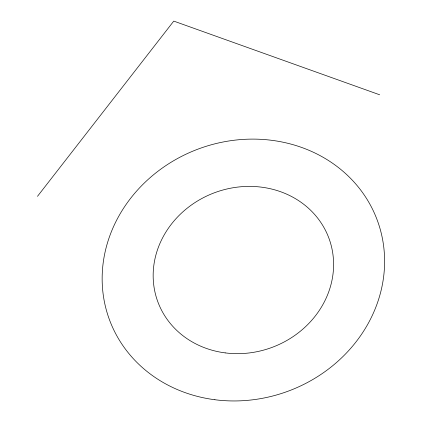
<?xml version="1.0" encoding="UTF-8"?>
<svg xmlns="http://www.w3.org/2000/svg" width="422" height="422" viewBox="0 0 422 422"><rect width="100%" height="100%" fill="white"/><g stroke="black" fill="none" stroke-linecap="round" stroke-linejoin="round"><path stroke-width="0.63" d="M37.474 196.346L173.758 21.1L379.663 94.786M214.882 399.734A142.858 129.153 -20.6 0 0 377.421 220.632A142.858 129.153 -20.6 0 0 137.83 189.726A142.858 129.153 -20.6 0 0 214.882 399.734M225.174 352.887A91.257 82.506 -20.6 0 0 329.007 238.477A91.257 82.506 -20.6 0 0 175.953 218.728A91.257 82.506 -20.6 0 0 225.174 352.887"/></g></svg>
